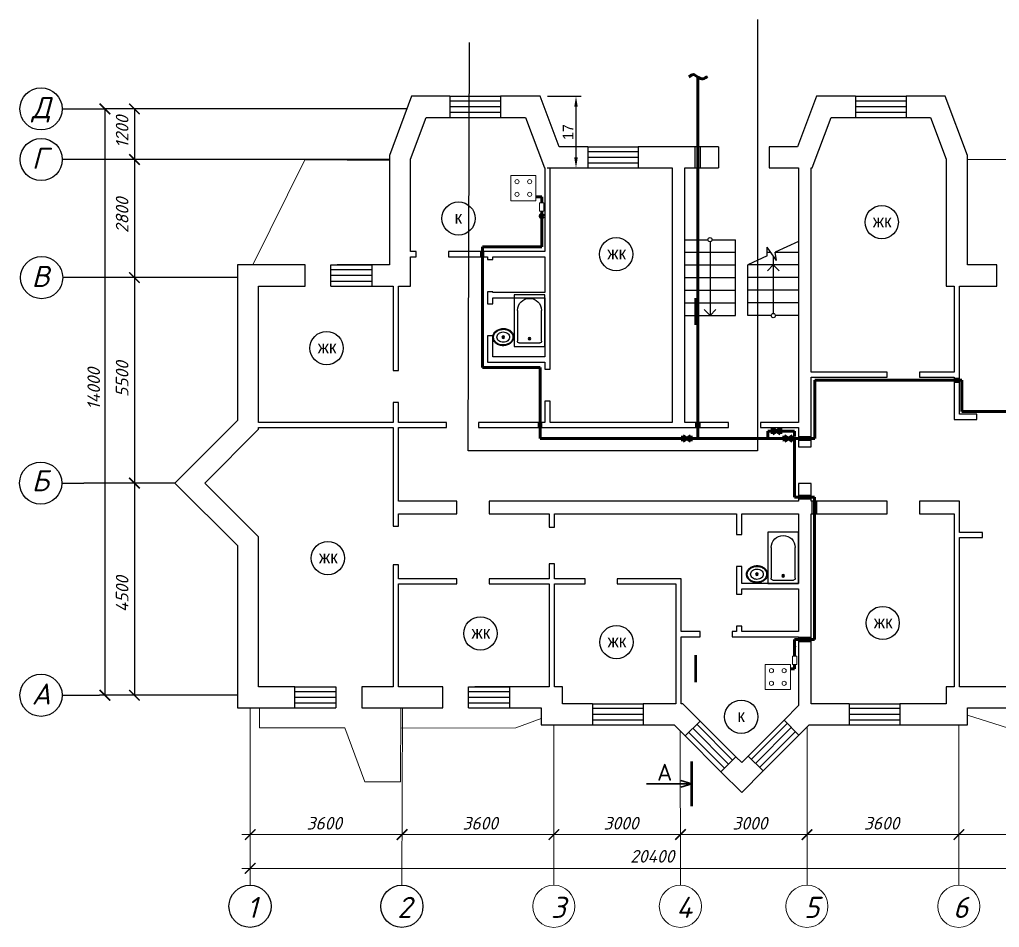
# Model space of a CAD drawing. Header units: millimetres. Extents: x -710977 to 10671, y -929782 to 89628.
# Drawn here: x 3353.2 to 3585.5, y 3966.4 to 4181.6 of the extents above; entities that cross this region are included whole.
import ezdxf

# ---------------------------------------------------------------- set-up
doc = ezdxf.new("R2010")
doc.units = ezdxf.units.MM
doc.header["$LTSCALE"] = 0.4
doc.linetypes.add('ГОСТ 2.303 5', pattern=[24, 20, -1.5, 1, -1.5])
for name, color, linetype, lineweight in [('A-FLOR', 192, 'Continuous', 9), ('A-WALL', 113, 'Continuous', 9), ('I-WALL', 2, 'Continuous', 9), ('газ', 7, 'Continuous', 40), ('оборудование', 255, 'Continuous', 60)]:
    doc.layers.add(name, color=color, linetype=linetype, lineweight=lineweight)
for name, color, linetype in [('VPORTS', 7, 'Continuous'), ('аксонометрия', 84, 'Continuous'), ('кварталыИнфо', 7, 'Continuous'), ('оси', 255, 'Continuous')]:
    doc.layers.add(name, color=color, linetype=linetype)
doc.styles.add('Zhenka', font='isocpeur.ttf', dxfattribs={"height": 400})
doc.styles.add('текстовый', font='isocpeui.ttf', dxfattribs={"height": 5})
doc.linetypes.add('зигзаг', pattern='A,0.00254,-5.08,[131,ltypeshp.shx,S=5.08,R=0,X=-5.08,Y=0],-10.16,[131,ltypeshp.shx,S=5.08,R=180,X=5.08,Y=0],-5.08', length=20.32254)
doc.dimstyles.new('ISO-25', dxfattribs={"dimtxt": 2.5, "dimasz": 2.5, "dimexe": 1.25, "dimexo": 0.625, "dimtad": 1, "dimtxsty": 'Standard', "dimcen": 2.5, "dimadec": 0, "dimazin": 0, "dimtfac": 1, "dimtmove": 0, "dimatfit": 3, "dimfxl": 1, "dimarcsym": 0})

# ---------------------------------------------------------------- blocks, each defined once
blk = doc.blocks.new('Ванна — 66 x 152 см')
for p, q in [((8, -18), (10, -18)), ((9, -17), (9, -19))]:
    blk.add_line(p, q)
blk.add_lwpolyline([(0, -36), (0, 0), (60, 0), (60, -36)], close=True)
for points in [[(4, -30), (4, -6)], [(6, -4), (42, -4)], [(42, -32), (6, -32)]]:
    blk.add_lwpolyline(points)
for radius in [1.5, 1]:
    blk.add_circle((9, -18), radius)
for centre, radius, start, end in [((5.75, -5.75), 1.767767, 81.8699, 188.1301), ((42, -18), 14, 270, 90), ((5.75, -30.25), 1.767767, 171.8699, 278.1301)]:
    blk.add_arc(centre, radius, start, end)
blk = doc.blocks.new('Раковина овальная — вид сверху')
for p, q in [((-1, 0), (1, 0)), ((0, 1), (0, -1))]:
    blk.add_line(p, q)
at = {"linetype": 'Continuous'}
for points in [[(-12.2337188035408, 0.3941914712607968, 0.1176342565883263), (-11.46456229543958, -3.361933235489118, 0.104469279667093), (-8.878748691070427, -6.803541973650567, 0.09001578960148493), (-5.082757700676666, -9.072309807490512, 0.08191994915921848), (-0.3227280122732736, -10.01585280257211, 0.08191994915920903), (4.488169920880978, -9.380701564817912, 0.09001578960148009), (8.422342359155778, -7.36101289847943, 0.1044692796670922), (11.22435122606942, -4.093009071543406, 0.1176342565883338), (12.23371880354091, -0.3941914712607968, 0.1176342565883057), (11.46456229543992, 3.361933235488777, 0.1044692796670849), (8.878748691070427, 6.803541973650567, 0.09001578960148834), (5.082757700676325, 9.072309807490683, 0.08191994915920578), (0.3227280122732736, 10.01585280257211, 0.08191994915920695), (-4.488169920880864, 9.380701564817969, 0.0900157896014802), (-8.422342359155778, 7.36101289847943, 0.1044692796670951), (-11.22435122606919, 4.093009071543634, 0.1176342565883402)], [(-11.2862798685012, 0.1590597164737346, 0.1186217001864142), (-10.51590095791209, -3.253161772358112, 0.1046781721811095), (-8.071803350560117, -6.358618019863343, 0.08956206646917378), (-4.537699193222352, -8.366971929609804, 0.08118469889121774), (-0.1289739026695997, -9.15150355811437, 0.08118469889122752), (4.300109150126218, -8.491524865184601, 0.0895620664691798), (7.889406708212618, -6.583562428127607, 0.1046781721811044), (10.42004782883112, -3.548216131892445, 0.1186217001864013), (11.2862798685012, -0.1590597164736209, 0.1186217001863946), (10.51590095791221, 3.253161772357998, 0.1046781721811069), (8.071803350560117, 6.358618019863343, 0.0895620664691756), (4.537699193222124, 8.366971929609917, 0.08118469889121599), (0.1289739026695997, 9.151503558114428, 0.08118469889121414), (-4.300109150125877, 8.491524865184829, 0.08956206646917471), (-7.889406708212618, 6.583562428127607, 0.1046781721811045), (-10.42004782883112, 3.548216131892445, 0.1186217001863946)], [(-7.420452389032903, 0.08298767816017971, 0.1182825673856775), (-6.907065465214487, -2.167464938077501, 0.1046074595377274), (-5.294791470712084, -4.209988192029414, 0.0897179636260996), (-2.966599981142508, -5.52812215268807, 0.08143608252771127), (-0.06751351878551759, -6.036810076758798, 0.08143608252772175), (2.84222437824053, -5.593085960977874, 0.08971796362613145), (5.199312936802016, -4.327350491993343, 0.1046074595376878), (6.85686365682659, -2.321395784920355, 0.1182825673856714), (7.420452389033017, -0.08298767816017971, 0.1182825673856961), (6.907065465214487, 2.167464938077615, 0.1046074595377135), (5.294791470712084, 4.209988192029414, 0.08971796362612645), (2.966599981142622, 5.528122152687843, 0.08143608252774252), (0.06751351878551759, 6.036810076758798, 0.08143608252772248), (-2.842224378240644, 5.593085960977874, 0.08971796362612122), (-5.199312936802016, 4.327350491993343, 0.1046074595377049), (-6.856863656826476, 2.321395784920355, 0.1182825673856712)]]:
    blk.add_lwpolyline(points, format="xyb", close=True, dxfattribs=at)
for radius in [1.5, 1]:
    blk.add_circle((0, 0), radius)
blk = doc.blocks.new('_ArchTick')
at = {"color": 0, "linetype": 'ByBlock', "const_width": 0.150000081}
blk.add_lwpolyline([(-0.5000002699998731, -0.5000002699998731), (0.5000002699998731, 0.5000002699998731)], dxfattribs=at)
blk = doc.blocks.new('*D42')
at = {"layer": 'Defpoints', "color": 0, "ltscale": 0.12, "transparency": 16777216}
for p in [(3477.741932147686, 4163.407635792334), (3485.094032476292, 4163.407635792334), (3477.629430977274, 4146.407635792334)]:
    blk.add_point(p, dxfattribs=at)
at = {"layer": 'кварталыИнфо', "color": 0, "lineweight": -2, "ltscale": 0.12, "transparency": 16777216}
for p, q in [((3478.366932147686, 4163.407635792334), (3486.344032476292, 4163.407635792334)), ((3485.094032476292, 4148.907635792334), (3485.094032476292, 4160.907635792334)), ((3478.254430977274, 4146.407635792334), (3486.344032476292, 4146.407635792334))]:
    blk.add_line(p, q, dxfattribs=at)
at = {"layer": 'кварталыИнфо', "color": 0, "ltscale": 0.12, "transparency": 16777216}
for points in [[(3484.677365809626, 4160.907635792334), (3485.510699142959, 4160.907635792334), (3485.094032476292, 4163.407635792334)], [(3484.677365809626, 4148.907635792334), (3485.510699142959, 4148.907635792334), (3485.094032476292, 4146.407635792334)]]:
    blk.add_solid(points, dxfattribs=at)
at = {"layer": 'кварталыИнфо', "color": 0, "ltscale": 0.12, "transparency": 16777216, "insert": (3483.219032476293, 4154.907635792332), "char_height": 2.5, "attachment_point": 5, "rotation": 90}
blk.add_mtext('17', dxfattribs=at)

msp = doc.modelspace()

# ---------------------------------------------------------------- hatches: boundary and pattern name
at = {"layer": 'оборудование', "lineweight": 60}
h = msp.add_hatch(color=7, dxfattribs=at)
h.paths.add_polyline_path([(3476.975059319032, 4134.991730489946), (3476.60429498973, 4135.141843154703, 0.09647278728819861), (3476.57505931903, 4134.991730489946, 0.4142135623730951), (3476.975059319032, 4134.591730489949)])
h.paths.add_polyline_path([(3477.375059319026, 4134.991730489946, 0.824030676535546), (3476.60429498973, 4135.141843154703), (3476.975059319032, 4134.991730489946)])
h.paths.add_polyline_path([(3477.375059319026, 4134.991730489946), (3476.975059319032, 4134.991730489946), (3476.975059319032, 4134.591730489949, 0.4142135623730951)])
h = msp.add_hatch(color=7, dxfattribs=at)
edge = h.paths.add_edge_path()
edge.add_line((3536.923943955894, 4032.554275105274), (3536.553179626592, 4032.796785498754))
edge.add_arc((3536.923943955899, 4032.946898163505), 0.4000000000067269, 179.9999999992835, 202.0417223264453, ccw=False)
edge.add_arc((3536.923943955892, 4032.946898163508), 0.3999999999996362, 89.99999999973949, 179.9999999997395, ccw=False)
edge.add_line((3536.923943955894, 4033.346898163508), (3536.923943955894, 4032.554275105274))
edge = h.paths.add_edge_path()
edge.add_arc((3536.923943955889, 4032.946898163508), 0.3999999999987267, -157.9582776726004, 2.6062707547680475e-10, ccw=False)
edge.add_line((3536.553179626592, 4032.796785498754), (3536.923943955894, 4032.554275105274))
edge.add_line((3536.923943955894, 4032.554275105274), (3537.323943955888, 4032.94689816351))
edge = h.paths.add_edge_path()
edge.add_line((3537.323943955888, 4032.94689816351), (3536.923943955894, 4032.554275105274))
edge.add_line((3536.923943955894, 4032.554275105274), (3536.923943955894, 4033.346898163508))
edge.add_arc((3536.923943955892, 4032.946898163512), 0.3999999999959982, -2.6062707547680475e-10, 89.99999999973949, ccw=False)

# ---------------------------------------------------------------- linework, layer by layer
at = {"color": 7, "lineweight": 25}
for p, q in [((3455.17684026229, 4163.407635792332), (3455.176840262291, 4158.407635792332)), ((3455.176840262291, 4163.407635792332), (3467.176840262291, 4163.407635792332)), ((3455.176840262291, 4162.318384902536), (3467.176840262291, 4162.318384902536)), ((3467.176840262291, 4163.407635792332), (3467.176840262291, 4158.407635792332)), ((3551.333192495179, 4163.407635792332), (3551.333192495179, 4158.407635792332)), ((3551.333192495179, 4163.407635792332), (3563.333192495179, 4163.407635792332)), ((3551.333192495179, 4162.318384902536), (3563.333192495179, 4162.318384902536)), ((3563.333192495179, 4163.407635792332), (3563.333192495179, 4158.407635792332)), ((3455.176840262291, 4160.957635792332), (3467.176840262291, 4160.957635792332)), ((3551.333192495179, 4160.957635792332), (3563.333192495179, 4160.957635792332)), ((3455.176840262291, 4159.596886682123), (3467.176840262291, 4159.596886682123)), ((3455.176840262291, 4158.407635792332), (3467.176840262291, 4158.407635792332)), ((3551.333192495179, 4159.596886682123), (3563.333192495179, 4159.596886682123)), ((3551.333192495179, 4158.407635792332), (3563.333192495179, 4158.407635792332)), ((3487.861932147683, 4151.407635792332), (3487.861932147683, 4146.407635792332)), ((3487.861932147683, 4151.407635792332), (3499.861932147683, 4151.407635792332)), ((3499.861932147683, 4151.407635792332), (3499.861932147683, 4146.407635792332)), ((3518.861932147683, 4151.407635792332), (3518.861932147683, 4146.407635792332)), ((3530.861932147683, 4151.407635792332), (3530.861932147683, 4146.407635792332)), ((3487.861932147683, 4150.318384902536), (3499.861932147683, 4150.318384902536)), ((3487.861932147683, 4148.957635792332), (3499.861932147683, 4148.957635792332)), ((3487.861932147683, 4147.596886682123), (3499.861932147683, 4147.596886682123)), ((3487.861932147683, 4146.407635792332), (3499.861932147683, 4146.407635792332)), ((3426.981932147682, 4118.407635792332), (3426.981932147682, 4123.407635792332)), ((3426.981932147682, 4122.31838490254), (3436.67406780581, 4122.31838490254)), ((3426.981932147682, 4120.957635792332), (3436.67406780581, 4120.957635792332)), ((3426.981932147682, 4119.596886682127), (3436.67406780581, 4119.596886682127)), ((3418.449796489554, 4018.407635792332), (3418.449796489554, 4023.407635792332)), ((3459.646932147683, 4018.407635792332), (3459.646932147683, 4023.407635792332)), ((3418.449796489554, 4022.31838490254), (3428.141932147682, 4022.31838490254)), ((3418.449796489554, 4020.957635792332), (3428.141932147682, 4020.957635792332)), ((3459.646932147683, 4022.31838490254), (3469.339067805811, 4022.31838490254)), ((3459.646932147683, 4020.957635792332), (3469.339067805811, 4020.957635792332)), ((3418.449796489554, 4019.596886682127), (3428.141932147682, 4019.596886682127)), ((3459.646932147683, 4019.596886682127), (3469.339067805811, 4019.596886682127)), ((3488.992110751474, 4019.407635792332), (3488.992110751474, 4014.407635792332)), ((3488.992110751474, 4019.407635792332), (3500.992110751474, 4019.407635792332)), ((3488.992110751474, 4018.318384902536), (3500.992110751474, 4018.318384902536)), ((3500.992110751474, 4019.407635792332), (3500.992110751474, 4014.407635792332)), ((3549.861932147683, 4019.407635792332), (3549.861932147683, 4014.407635792332)), ((3549.861932147683, 4019.407635792332), (3561.861932147683, 4019.407635792332)), ((3549.861932147683, 4018.318384902536), (3561.861932147683, 4018.318384902536)), ((3561.861932147683, 4019.407635792332), (3561.861932147683, 4014.407635792332)), ((3488.992110751474, 4016.957635792332), (3500.992110751474, 4016.957635792332)), ((3549.861932147683, 4016.957635792332), (3561.861932147683, 4016.957635792332)), ((3488.992110751474, 4015.596886682123), (3500.992110751474, 4015.596886682123)), ((3488.992110751474, 4014.407635792332), (3500.992110751474, 4014.407635792332)), ((3514.506234095536, 4015.298867750403), (3510.970700189606, 4011.763333844468)), ((3512.77382248163, 4013.566456136493), (3521.259103855873, 4005.08117476226)), ((3513.736017404949, 4014.528651059813), (3522.221298779192, 4006.04336968558)), ((3514.506234095536, 4015.298867750403), (3522.99151546978, 4006.813586376168)), ((3525.913892993109, 4006.995130543693), (3534.399174367348, 4015.480411917931)), ((3526.684109683697, 4006.224913853105), (3535.169391057937, 4014.710195227343)), ((3527.646304607016, 4005.262718929785), (3536.131585981256, 4013.748000304023)), ((3534.399174367348, 4015.480411917931), (3537.934708273281, 4011.944878011997)), ((3549.861932147683, 4015.596886682123), (3561.861932147683, 4015.596886682123)), ((3549.861932147683, 4014.407635792332), (3561.861932147683, 4014.407635792332)), ((3510.970700189606, 4011.763333844468), (3519.455981563849, 4003.278052470233)), ((3511.811627558308, 4012.604261213171), (3520.296908932552, 4004.118979838938)), ((3528.608499530338, 4004.300524006464), (3537.093780904578, 4012.785805380701)), ((3529.449426899041, 4003.45959663776), (3537.934708273281, 4011.944878011997)), ((3522.99151546978, 4006.813586376168), (3519.455981563849, 4003.278052470233)), ((3525.913892993109, 4006.995130543693), (3529.449426899041, 4003.45959663776))]:
    msp.add_line(p, q, dxfattribs=at)
at = {"lineweight": 25}
for p, q in [((3373.422166286071, 4160.407635792332), (3373.422166286071, 4021.407635792332)), ((3445.004430977271, 4160.407635792332), (3373.422166286071, 4160.407635792332)), ((3380.422166286071, 4160.407635792332), (3380.422166286071, 4021.407635792332)), ((3404.861932147683, 4120.407635792332), (3368.422166286071, 4120.407635792332)), ((3390.037816008612, 4071.69621802547), (3368.422166286071, 4071.69621802547)), ((3390.037816008612, 4071.69621802547), (3368.422166286071, 4071.69621802547)), ((3404.861932147683, 4021.407635792332), (3372.172166286071, 4021.407635792332)), ((3404.861932147683, 4021.407635792332), (3379.172166286071, 4021.407635792332))]:
    msp.add_line(p, q, dxfattribs=at)
at = {"lineweight": 20}
for p, q in [((3469.60911401893, 4144.652439258967), (3475.60911401893, 4144.652439258967)), ((3469.60911401893, 4138.652439258967), (3469.60911401893, 4144.652439258967)), ((3475.60911401893, 4144.652439258967), (3475.60911401893, 4138.652439258967)), ((3475.60911401893, 4138.652439258967), (3469.60911401893, 4138.652439258967)), ((3476.975059319032, 4138.143362966744), (3476.475059319032, 4138.143362966744)), ((3476.475059319032, 4138.143362966744), (3476.475059319032, 4136.143362966744)), ((3477.475059319032, 4138.143362966744), (3476.975059319032, 4138.143362966744)), ((3477.475059319032, 4136.143362966744), (3477.475059319032, 4138.143362966744)), ((3476.475059319032, 4136.143362966744), (3477.475059319032, 4136.143362966744)), ((3536.423943955894, 4028.666053750574), (3536.423943955894, 4030.666053750574)), ((3536.423943955894, 4030.666053750574), (3537.423943955894, 4030.666053750574)), ((3537.423943955894, 4030.666053750574), (3537.423943955894, 4028.666053750574)), ((3529.923943955894, 4028.732816779018), (3535.923943955894, 4028.732816779018)), ((3529.923943955894, 4022.732816779018), (3529.923943955894, 4028.732816779018)), ((3535.923943955894, 4028.732816779018), (3535.923943955894, 4022.732816779018)), ((3536.923943955894, 4028.666053750574), (3536.423943955894, 4028.666053750574)), ((3537.423943955894, 4028.666053750574), (3536.923943955894, 4028.666053750574)), ((3535.923943955894, 4022.732816779018), (3529.923943955894, 4022.732816779018))]:
    msp.add_line(p, q, dxfattribs=at)
at = {"color": 7}
for p, q in [((3510.861932147683, 4129.407635792306), (3516.361932147683, 4129.407635792306)), ((3516.861932147683, 4128.907635792306), (3516.861932147683, 4111.407635792306)), ((3517.361932147683, 4129.407635792306), (3522.861932147683, 4129.407635792306)), ((3532.586981139471, 4124.505811047792), (3530.372623484835, 4127.670037591811)), ((3530.422094573216, 4125.539976285246), (3530.372623484835, 4127.670037591811)), ((3537.861932147679, 4128.984209137248), (3532.331307342369, 4126.423836083962)), ((3510.861932147683, 4126.407635792306), (3522.861932147683, 4126.407635792306)), ((3530.422094573216, 4125.539976285246), (3525.861932147679, 4123.428873579117)), ((3531.861932147679, 4125.541876410015), (3531.861932147679, 4111.907635792306)), ((3532.586981139471, 4124.505811047792), (3532.331307342369, 4126.423836083962)), ((3510.861932147683, 4123.407635792306), (3522.861932147683, 4123.407635792306)), ((3537.861932147679, 4123.407635792306), (3525.861932147679, 4123.407635792306)), ((3531.861932147679, 4123.407635792306), (3530.447718585294, 4121.993422229933)), ((3531.861932147679, 4123.407635792306), (3533.276145710041, 4121.993422229933)), ((3510.861932147683, 4120.407635792306), (3522.861932147683, 4120.407635792306)), ((3537.861932147679, 4120.407635792306), (3525.861932147679, 4120.407635792306)), ((3510.861932147683, 4117.407635792306), (3522.861932147683, 4117.407635792306)), ((3537.861932147679, 4117.407635792306), (3525.861932147679, 4117.407635792306)), ((3510.861932147683, 4114.407635792306), (3522.861932147683, 4114.407635792306)), ((3537.861932147679, 4114.407635792306), (3525.861932147679, 4114.407635792306)), ((3516.861932147683, 4111.407635792306), (3515.447718585299, 4112.821849354679)), ((3516.861932147683, 4111.407635792306), (3518.276145710046, 4112.821849354679)), ((3537.861932147679, 4111.407635792306), (3532.361932147679, 4111.407635792306))]:
    msp.add_line(p, q, dxfattribs=at)
at = {"color": 7, "lineweight": 50}
for p, q in [((3513.406517606728, 4115.563048684339), (3513.406517606728, 4109.186597148239)), ((3513.406517606728, 4030.887432879907), (3513.406517606728, 4024.510981343808)), ((3512.563050194264, 3995.123666506044), (3512.563050194264, 4005.686313704812))]:
    msp.add_line(p, q, dxfattribs=at)
at = {"color": 7, "lineweight": 35}
for q in [(3501.788828384286, 4000.404990105428), (3509.938102546838, 4001.159416484967), (3509.938102546838, 3999.650563725885)]:
    msp.add_line((3512.563050194264, 4000.404990105428), q, dxfattribs=at)
at = {"color": 0, "linetype": 'ByBlock'}
for points, const_width in [([(3374.672166286071, 4159.157635792332), (3372.172166286071, 4161.657635792332)], 0.3750000000000001), ([(3381.672166286071, 4159.157635792332), (3379.172166286071, 4161.657635792332)], 0.3750000000000001), ([(3381.672166286071, 4147.157635792333), (3379.172166286071, 4149.657635792333)], 0.3750000000000001), ([(3379.172166286071, 4149.657635792333), (3381.672166286071, 4147.157635792333)], 0.375), ([(3381.672166286071, 4119.157635792332), (3379.172166286071, 4121.657635792332)], 0.3750000000000001), ([(3379.172166286071, 4121.657635792332), (3381.672166286071, 4119.157635792332)], 0.375), ([(3381.672166286071, 4070.44621802547), (3379.172166286071, 4072.94621802547)], 0.3750000000000001), ([(3379.172166286071, 4072.94621802547), (3381.672166286071, 4070.44621802547)], 0.375), ([(3372.172166286071, 4022.657635792332), (3374.672166286071, 4020.157635792332)], 0.375), ([(3379.172166286071, 4022.657635792332), (3381.672166286071, 4020.157635792332)], 0.375)]:
    msp.add_lwpolyline(points, dxfattribs=dict(at, const_width=const_width))
at = {"lineweight": 20}
for centre in [(3471.10911401893, 4143.152439258967), (3474.10911401893, 4143.152439258967), (3471.10911401893, 4140.152439258967), (3474.10911401893, 4140.152439258967), (3531.423943955894, 4027.232816779018), (3534.423943955894, 4027.232816779018), (3531.423943955894, 4024.232816779018), (3534.423943955894, 4024.232816779018)]:
    msp.add_circle(centre, 0.5, dxfattribs=at)
at = {"color": 2, "ltscale": 0.5}
for centre in [(3457.253784438055, 4134.433758104948), (3557.556345230738, 4133.56271244894), (3494.617063201119, 4125.956728131772), (3425.976056482525, 4103.700808497371), (3426.272845107842, 4053.924385414102), (3557.792033330783, 4038.538393769435), (3462.428978425929, 4036.061797137198), (3494.681854362147, 4034.008625476628), (3524.271116459654, 4016.308324255406)]:
    msp.add_circle(centre, 3.942774029048451, dxfattribs=at)
at = {"color": 7}
for centre in [(3516.861932147683, 4129.407635792306), (3531.861932147679, 4111.407635792306)]:
    msp.add_circle(centre, 0.5, dxfattribs=at)
at = {"color": 7, "lineweight": 25}
for centre in [(3407.824342545278, 3971.372386517268), (3443.824342545278, 3971.372386517266)]:
    msp.add_circle(centre, 5, dxfattribs=at)
at = {"layer": 'A-FLOR', "color": 0}
for p, q in [((3420.83535291645, 4148.307096446387), (3408.458858600234, 4123.407635792332)), ((3440.861932147683, 4148.212635792333), (3420.83535291645, 4148.307096446387)), ((3595.861932147683, 4148.407635792332), (3577.861932147683, 4148.407635792332)), ((3410.106932147683, 4018.407635792332), (3410.106932147683, 4013.652635792333)), ((3443.516932147682, 4000.902635792333), (3443.566932147683, 4018.407635792333)), ((3470.81777722517, 4013.652635792333), (3476.861932147683, 4015.904379783073)), ((3577.861932147683, 4016.664450900923), (3595.399525675011, 4011.152635792333)), ((3410.106932147683, 4013.652635792333), (3430.282107510971, 4013.652635792333)), ((3430.282107510971, 4013.652635792333), (3435.032107510971, 4000.902635792333)), ((3443.553207497583, 4013.602635792332), (3470.81777722517, 4013.652635792333)), ((3435.032107510971, 4000.902635792333), (3443.516932147682, 4000.902635792333))]:
    msp.add_line(p, q, dxfattribs=at)
at = {"layer": 'A-WALL', "lineweight": 25}
for p, q in [((3446.129430977271, 4163.407635792332), (3440.861932147683, 4149.360972246764)), ((3455.176840262291, 4163.407635792332), (3446.129430977271, 4163.407635792332)), ((3476.594433318096, 4163.407635792332), (3467.176840262291, 4163.407635792332)), ((3481.094433318096, 4151.407635792332), (3476.594433318096, 4163.407635792332)), ((3542.129430977271, 4163.407635792332), (3537.629430977271, 4151.407635792332)), ((3551.333192495179, 4163.407635792332), (3542.129430977271, 4163.407635792332)), ((3572.594433318096, 4163.407635792332), (3563.333192495179, 4163.407635792332)), ((3577.861932147683, 4149.360972246764), (3572.594433318096, 4163.407635792332)), ((3445.861932147683, 4148.454299337901), (3449.594433318096, 4158.407635792332)), ((3449.594433318096, 4158.407635792332), (3455.176840262291, 4158.407635792332)), ((3467.176840262291, 4158.407635792332), (3473.129430977272, 4158.407635792332)), ((3473.129430977272, 4158.407635792332), (3477.629430977272, 4146.407635792332)), ((3541.094433318096, 4146.407635792332), (3545.594433318096, 4158.407635792332)), ((3545.594433318096, 4158.407635792332), (3551.333192495179, 4158.407635792332)), ((3563.333192495179, 4158.407635792332), (3569.129430977272, 4158.407635792332)), ((3569.129430977272, 4158.407635792332), (3572.861932147683, 4148.454299337901)), ((3487.861932147683, 4151.407635792332), (3481.094433318096, 4151.407635792332)), ((3518.861932147683, 4151.407635792332), (3499.861932147683, 4151.407635792332)), ((3537.629430977271, 4151.407635792332), (3530.861932147683, 4151.407635792332)), ((3440.861932147683, 4149.360972246764), (3440.861932147683, 4123.407635792332)), ((3445.861932147683, 4126.604800258608), (3445.861932147683, 4148.454299337901)), ((3572.861932147683, 4148.454299337901), (3572.861932147683, 4118.407635792332)), ((3577.861932147683, 4123.407635792332), (3577.861932147683, 4149.360972246764)), ((3477.629430977272, 4146.407635792332), (3477.741932147684, 4146.407635792332)), ((3478.981932147684, 4146.407635792332), (3487.861932147683, 4146.407635792332)), ((3499.861932147683, 4146.407635792332), (3507.861932147683, 4146.407635792332)), ((3507.861932147683, 4146.407635792332), (3507.861932147683, 4086.104800258608)), ((3510.861932147683, 4146.407635792332), (3518.861932147683, 4146.407635792332)), ((3510.861932147683, 4086.104800258608), (3510.861932147683, 4146.407635792332)), ((3530.861932147683, 4146.407635792332), (3537.861932147683, 4146.407635792332)), ((3537.861932147683, 4146.407635792332), (3537.861932147683, 4086.104800258608)), ((3540.861932147683, 4146.407635792332), (3541.094433318096, 4146.407635792332)), ((3540.861932147683, 4098.027635792331), (3540.861932147683, 4146.407635792332)), ((3445.861932147683, 4118.407635792332), (3445.861932147683, 4125.364800258608)), ((3404.861932147683, 4123.407635792332), (3404.861932147683, 4086.52033416454)), ((3420.861932147683, 4123.407635792332), (3404.861932147683, 4123.407635792332)), ((3420.861932147683, 4118.407635792332), (3420.861932147683, 4123.407635792332)), ((3440.861932147683, 4123.407635792332), (3428.481932147682, 4123.407635792332)), ((3584.861932147683, 4123.407635792332), (3577.861932147683, 4123.407635792332)), ((3584.861932147683, 4118.407635792332), (3584.861932147683, 4123.407635792332)), ((3409.861932147683, 4086.104800258608), (3409.861932147683, 4118.407635792332)), ((3409.861932147683, 4118.407635792332), (3420.861932147683, 4118.407635792332)), ((3428.481932147682, 4118.407635792332), (3441.741932147682, 4118.407635792332)), ((3442.981932147682, 4118.407635792332), (3445.861932147683, 4118.407635792332)), ((3572.861932147683, 4118.407635792332), (3574.741932147684, 4118.407635792332)), ((3575.981932147684, 4118.407635792332), (3584.861932147683, 4118.407635792332)), ((3540.861932147683, 4080.266218025469), (3540.861932147683, 4096.787635792331)), ((3404.861932147683, 4086.52033416454), (3390.037816008612, 4071.69621802547)), ((3397.108883820477, 4071.69621802547), (3409.861932147683, 4084.449266352675)), ((3409.861932147683, 4084.449266352675), (3409.861932147683, 4084.864800258608)), ((3537.861932147683, 4084.864800258608), (3537.861932147683, 4080.266218025469)), ((3537.861932147683, 4080.266218025469), (3540.861932147683, 4080.266218025469)), ((3390.037816008612, 4071.69621802547), (3404.861932147683, 4056.872101886399)), ((3409.861932147683, 4058.943169698266), (3397.108883820477, 4071.69621802547)), ((3537.861932147683, 4071.62621802547), (3537.861932147683, 4067.407635792332)), ((3540.861932147683, 4071.62621802547), (3537.861932147683, 4071.62621802547)), ((3540.861932147683, 4067.407635792332), (3540.861932147683, 4071.62621802547)), ((3456.861932147683, 4067.407635792332), (3442.981932147682, 4067.407635792332)), ((3456.861932147683, 4064.407635792332), (3456.861932147683, 4067.407635792332)), ((3537.861932147683, 4067.407635792332), (3464.481932147682, 4067.407635792332)), ((3464.481932147682, 4067.407635792332), (3464.481932147682, 4064.407635792332)), ((3558.861932147683, 4067.407635792332), (3540.861932147683, 4067.407635792332)), ((3558.861932147683, 4064.407635792332), (3558.861932147683, 4067.407635792332)), ((3575.981932147684, 4067.407635792332), (3566.481932147682, 4067.407635792332)), ((3566.481932147682, 4067.407635792332), (3566.481932147682, 4064.407635792332)), ((3575.981932147684, 4064.407635792332), (3575.981932147684, 4067.407635792332)), ((3442.981932147682, 4064.407635792332), (3456.861932147683, 4064.407635792332)), ((3464.481932147682, 4064.407635792332), (3478.741932147684, 4064.407635792332)), ((3479.981932147684, 4064.407635792332), (3523.121932147683, 4064.407635792332)), ((3524.361932147683, 4064.407635792332), (3537.861932147683, 4064.407635792332)), ((3537.861932147683, 4064.407635792332), (3537.861932147683, 4047.907635792332)), ((3540.861932147683, 4019.407635792332), (3540.861932147683, 4064.407635792332)), ((3540.861932147683, 4064.407635792332), (3558.861932147683, 4064.407635792332)), ((3566.481932147682, 4064.407635792332), (3574.741932147684, 4064.407635792332)), ((3409.861932147683, 4023.407635792332), (3409.861932147683, 4058.943169698266)), ((3404.861932147683, 4056.872101886399), (3404.861932147683, 4018.407635792332)), ((3537.861932147683, 4046.667635792332), (3537.861932147683, 4036.527635792331)), ((3537.861932147683, 4035.287635792331), (3537.861932147683, 4018.943169698266)), ((3418.449796489554, 4023.407635792332), (3409.861932147683, 4023.407635792332)), ((3441.741932147682, 4023.407635792332), (3434.361932147683, 4023.407635792332)), ((3434.361932147683, 4023.407635792332), (3434.361932147683, 4018.407635792332)), ((3453.526932147682, 4023.407635792332), (3442.981932147682, 4023.407635792332)), ((3453.526932147682, 4018.407635792332), (3453.526932147682, 4023.407635792332)), ((3478.741932147684, 4023.407635792332), (3461.146932147683, 4023.407635792332)), ((3481.861932147683, 4023.407635792332), (3479.981932147684, 4023.407635792332)), ((3481.861932147683, 4019.407635792332), (3481.861932147683, 4023.407635792332)), ((3574.741932147684, 4023.407635792332), (3572.861932147683, 4023.407635792332)), ((3572.861932147683, 4023.407635792332), (3572.861932147683, 4019.407635792332)), ((3594.241932147684, 4023.407635792332), (3575.981932147684, 4023.407635792332)), ((3404.861932147683, 4018.407635792332), (3418.449796489554, 4018.407635792332)), ((3434.361932147683, 4018.407635792332), (3453.526932147682, 4018.407635792332)), ((3461.146932147683, 4018.407635792332), (3476.861932147683, 4018.407635792332)), ((3476.861932147683, 4018.407635792332), (3476.861932147683, 4014.407635792332)), ((3488.992110751474, 4019.407635792332), (3481.861932147683, 4019.407635792332)), ((3508.741932147682, 4019.407635792332), (3500.992110751474, 4019.407635792332)), ((3510.397466053615, 4019.407635792332), (3509.981932147682, 4019.407635792332)), ((3514.506234095542, 4015.298867750404), (3510.397466053615, 4019.407635792332)), ((3537.861932147683, 4018.943169698266), (3534.39917436735, 4015.480411917933)), ((3549.861932147683, 4019.407635792332), (3540.861932147683, 4019.407635792332)), ((3572.861932147683, 4019.407635792332), (3561.861932147683, 4019.407635792332)), ((3577.861932147683, 4014.407635792332), (3577.861932147683, 4018.407635792332)), ((3577.861932147683, 4018.407635792332), (3594.241932147684, 4018.407635792332)), ((3476.861932147683, 4014.407635792332), (3488.992110751474, 4014.407635792332)), ((3500.992110751474, 4014.407635792332), (3508.32639824175, 4014.407635792332)), ((3508.32639824175, 4014.407635792332), (3510.970700189611, 4011.763333844473)), ((3537.934708273282, 4011.944878011999), (3540.397466053615, 4014.407635792332)), ((3540.397466053615, 4014.407635792332), (3549.861932147683, 4014.407635792332)), ((3561.861932147683, 4014.407635792332), (3577.861932147683, 4014.407635792332)), ((3524.361932147683, 4005.443169698266), (3522.991515469781, 4006.813586376166)), ((3525.913892993112, 4006.995130543693), (3524.361932147683, 4005.443169698266)), ((3519.455981563849, 4003.278052470233), (3524.361932147683, 3998.372101886399)), ((3524.361932147683, 3998.372101886399), (3529.449426899043, 4003.459596637761))]:
    msp.add_line(p, q, dxfattribs=at)
at = {"layer": 'I-WALL', "lineweight": 25}
for p, q in [((3477.741932147684, 4146.407635792332), (3477.741932147684, 4126.604800258608)), ((3478.981932147684, 4098.724800258608), (3478.981932147684, 4146.407635792332)), ((3447.241932147684, 4126.604800258608), (3445.861932147683, 4126.604800258608)), ((3445.861932147683, 4125.364800258608), (3447.241932147684, 4125.364800258608)), ((3447.241932147684, 4125.364800258608), (3447.241932147684, 4126.604800258608)), ((3477.741932147684, 4126.604800258608), (3454.861932147683, 4126.604800258608)), ((3454.861932147683, 4126.604800258608), (3454.861932147683, 4125.364800258608)), ((3454.861932147683, 4125.364800258608), (3464.121932147683, 4125.364800258608)), ((3464.121932147683, 4125.364800258608), (3464.121932147683, 4124.684800258608)), ((3465.361932147683, 4125.364800258608), (3477.741932147684, 4125.364800258608)), ((3465.361932147683, 4124.684800258608), (3465.361932147683, 4125.364800258608)), ((3477.741932147684, 4125.364800258608), (3477.741932147684, 4116.864800258608)), ((3464.121932147683, 4124.684800258608), (3465.361932147683, 4124.684800258608)), ((3441.741932147682, 4118.407635792332), (3441.741932147682, 4098.407635792332)), ((3442.981932147682, 4098.407635792332), (3442.981932147682, 4118.407635792332)), ((3574.741932147684, 4118.407635792332), (3574.741932147684, 4098.027635792331)), ((3575.981932147684, 4088.027635792331), (3575.981932147684, 4118.407635792332)), ((3465.361932147683, 4117.064800258609), (3464.121932147683, 4117.064800258609)), ((3464.121932147683, 4117.064800258609), (3464.121932147683, 4114.224800258608)), ((3465.361932147683, 4116.864800258608), (3465.361932147683, 4117.064800258609)), ((3477.741932147684, 4116.864800258608), (3465.361932147683, 4116.864800258608)), ((3465.361932147683, 4115.624800258608), (3477.741932147684, 4115.624800258608)), ((3465.361932147683, 4114.224800258608), (3465.361932147683, 4115.624800258608)), ((3477.741932147684, 4115.624800258608), (3477.741932147684, 4101.624800258608)), ((3464.121932147683, 4114.224800258608), (3465.361932147683, 4114.224800258608)), ((3465.361932147683, 4106.604800258608), (3464.121932147683, 4106.604800258608)), ((3464.121932147683, 4106.604800258608), (3464.121932147683, 4100.384800258608)), ((3465.361932147683, 4101.624800258608), (3465.361932147683, 4106.604800258608)), ((3477.741932147684, 4101.624800258608), (3465.361932147683, 4101.624800258608)), ((3464.121932147683, 4100.384800258608), (3477.741932147684, 4100.384800258608)), ((3477.741932147684, 4100.384800258608), (3477.741932147684, 4098.724800258608)), ((3441.741932147682, 4098.407635792332), (3442.981932147682, 4098.407635792332)), ((3477.741932147684, 4098.724800258608), (3478.981932147684, 4098.724800258608)), ((3558.861932147683, 4098.027635792331), (3540.861932147683, 4098.027635792331)), ((3558.861932147683, 4096.787635792331), (3558.861932147683, 4098.027635792331)), ((3574.741932147684, 4098.027635792331), (3566.481932147682, 4098.027635792331)), ((3566.481932147682, 4098.027635792331), (3566.481932147682, 4096.787635792331)), ((3540.861932147683, 4096.787635792331), (3558.861932147683, 4096.787635792331)), ((3566.481932147682, 4096.787635792331), (3574.741932147684, 4096.787635792331)), ((3574.741932147684, 4096.787635792331), (3574.741932147684, 4086.787635792331)), ((3441.741932147682, 4090.787635792333), (3441.741932147682, 4086.104800258608)), ((3442.981932147682, 4090.787635792333), (3441.741932147682, 4090.787635792333)), ((3442.981932147682, 4086.104800258608), (3442.981932147682, 4090.787635792333)), ((3477.741932147684, 4091.104800258608), (3477.741932147684, 4086.104800258608)), ((3478.981932147684, 4091.104800258608), (3477.741932147684, 4091.104800258608)), ((3478.981932147684, 4086.104800258608), (3478.981932147684, 4091.104800258608)), ((3580.121932147683, 4088.027635792331), (3575.981932147684, 4088.027635792331)), ((3580.121932147683, 4086.787635792331), (3580.121932147683, 4088.027635792331)), ((3441.741932147682, 4086.104800258608), (3409.861932147683, 4086.104800258608)), ((3454.361932147683, 4086.104800258608), (3442.981932147682, 4086.104800258608)), ((3454.361932147683, 4084.864800258608), (3454.361932147683, 4086.104800258608)), ((3477.741932147684, 4086.104800258608), (3461.981932147682, 4086.104800258608)), ((3461.981932147682, 4086.104800258608), (3461.981932147682, 4084.864800258608)), ((3507.861932147683, 4086.104800258608), (3478.981932147684, 4086.104800258608)), ((3521.241932147682, 4086.104800258608), (3510.861932147683, 4086.104800258608)), ((3521.241932147682, 4084.864800258608), (3521.241932147682, 4086.104800258608)), ((3537.861932147683, 4086.104800258608), (3528.861932147683, 4086.104800258608)), ((3528.861932147683, 4086.104800258608), (3528.861932147683, 4084.864800258608)), ((3574.741932147684, 4086.787635792331), (3580.121932147683, 4086.787635792331)), ((3409.861932147683, 4084.864800258608), (3441.741932147682, 4084.864800258608)), ((3441.741932147682, 4084.864800258608), (3441.741932147682, 4061.482635792333)), ((3442.981932147682, 4084.864800258608), (3454.361932147683, 4084.864800258608)), ((3442.981932147682, 4067.407635792332), (3442.981932147682, 4084.864800258608)), ((3461.981932147682, 4084.864800258608), (3521.241932147682, 4084.864800258608)), ((3528.861932147683, 4084.864800258608), (3537.861932147683, 4084.864800258608)), ((3442.981932147682, 4061.482635792333), (3442.981932147682, 4064.407635792332)), ((3478.741932147684, 4064.407635792332), (3478.741932147684, 4061.227635792332)), ((3479.981932147684, 4061.227635792332), (3479.981932147684, 4064.407635792332)), ((3523.121932147683, 4064.407635792332), (3523.121932147683, 4059.527635792331)), ((3524.361932147683, 4059.527635792331), (3524.361932147683, 4064.407635792332)), ((3574.741932147684, 4064.407635792332), (3574.741932147684, 4023.407635792332)), ((3575.981932147684, 4060.027635792331), (3575.981932147684, 4064.407635792332)), ((3441.741932147682, 4061.482635792333), (3442.981932147682, 4061.482635792333)), ((3478.741932147684, 4061.227635792332), (3479.981932147684, 4061.227635792332)), ((3581.481932147684, 4060.027635792331), (3575.981932147684, 4060.027635792331)), ((3581.481932147684, 4058.787635792331), (3581.481932147684, 4060.027635792331)), ((3523.121932147683, 4059.527635792331), (3524.361932147683, 4059.527635792331)), ((3575.981932147684, 4023.407635792332), (3575.981932147684, 4058.787635792331)), ((3575.981932147684, 4058.787635792331), (3581.481932147684, 4058.787635792331)), ((3441.741932147682, 4052.332635792332), (3441.741932147682, 4023.407635792332)), ((3442.981932147682, 4052.332635792332), (3441.741932147682, 4052.332635792332)), ((3442.981932147682, 4049.027635792333), (3442.981932147682, 4052.332635792332)), ((3479.981932147684, 4052.587635792333), (3478.741932147684, 4052.587635792333)), ((3478.741932147684, 4052.587635792333), (3478.741932147684, 4049.027635792333)), ((3479.981932147684, 4049.027635792333), (3479.981932147684, 4052.587635792333)), ((3523.121932147683, 4051.907635792332), (3523.121932147683, 4045.407635792332)), ((3524.361932147683, 4051.907635792332), (3523.121932147683, 4051.907635792332)), ((3524.361932147683, 4047.907635792332), (3524.361932147683, 4051.907635792332)), ((3456.861932147683, 4049.027635792333), (3442.981932147682, 4049.027635792333)), ((3456.861932147683, 4047.787635792331), (3456.861932147683, 4049.027635792333)), ((3478.741932147684, 4049.027635792333), (3464.481932147682, 4049.027635792333)), ((3464.481932147682, 4049.027635792333), (3464.481932147682, 4047.787635792331)), ((3487.241932147682, 4049.027635792333), (3479.981932147684, 4049.027635792333)), ((3487.241932147682, 4047.787635792331), (3487.241932147682, 4049.027635792333)), ((3509.981932147682, 4049.027635792333), (3494.861932147683, 4049.027635792333)), ((3494.861932147683, 4049.027635792333), (3494.861932147683, 4047.787635792331)), ((3509.981932147682, 4036.527635792333), (3509.981932147682, 4049.027635792333)), ((3442.981932147682, 4023.407635792332), (3442.981932147682, 4047.787635792333)), ((3442.981932147682, 4047.787635792333), (3456.861932147683, 4047.787635792331)), ((3464.481932147682, 4047.787635792331), (3478.741932147684, 4047.787635792331)), ((3478.741932147684, 4047.787635792331), (3478.741932147684, 4023.407635792332)), ((3479.981932147684, 4047.787635792331), (3487.241932147682, 4047.787635792331)), ((3479.981932147684, 4023.407635792332), (3479.981932147684, 4047.787635792331)), ((3494.861932147683, 4047.787635792331), (3508.741932147682, 4047.787635792331)), ((3508.741932147682, 4047.787635792331), (3508.741932147682, 4019.407635792332)), ((3537.861932147683, 4047.907635792332), (3524.361932147683, 4047.907635792332)), ((3524.361932147683, 4045.407635792332), (3524.361932147683, 4046.667635792332)), ((3524.361932147683, 4046.667635792332), (3537.861932147683, 4046.667635792332)), ((3523.121932147683, 4045.407635792332), (3524.361932147683, 4045.407635792332)), ((3523.121932147683, 4037.787635792331), (3523.121932147683, 4036.527635792331)), ((3524.361932147683, 4037.787635792331), (3523.121932147683, 4037.787635792331)), ((3524.361932147683, 4036.527635792331), (3524.361932147683, 4037.787635792331)), ((3514.491932147682, 4036.527635792333), (3509.981932147682, 4036.527635792333)), ((3509.981932147682, 4019.407635792332), (3509.981932147682, 4035.287635792331)), ((3509.981932147682, 4035.287635792331), (3514.491932147682, 4035.287635792331)), ((3514.491932147682, 4035.287635792331), (3514.491932147682, 4036.527635792333)), ((3523.121932147683, 4036.527635792331), (3522.111932147683, 4036.527635792331)), ((3522.111932147683, 4036.527635792331), (3522.111932147683, 4035.287635792331)), ((3522.111932147683, 4035.287635792331), (3537.861932147683, 4035.287635792331)), ((3537.861932147683, 4036.527635792331), (3524.361932147683, 4036.527635792331))]:
    msp.add_line(p, q, dxfattribs=at)
at = {"layer": 'VPORTS'}
for p, q in [((3426.981932147682, 4123.407635792332), (3436.67406780581, 4123.407635792333)), ((3436.67406780581, 4123.407635792333), (3436.67406780581, 4118.407635792332)), ((3426.981932147682, 4118.407635792332), (3436.67406780581, 4118.407635792332)), ((3418.449796489554, 4023.407635792332), (3428.141932147682, 4023.407635792333)), ((3428.141932147682, 4023.407635792333), (3428.141932147682, 4018.407635792332)), ((3459.646932147683, 4023.407635792332), (3469.339067805811, 4023.407635792333)), ((3469.339067805811, 4023.407635792333), (3469.339067805811, 4018.407635792332)), ((3418.449796489554, 4018.407635792332), (3428.141932147682, 4018.407635792332)), ((3459.646932147683, 4018.407635792332), (3469.339067805811, 4018.407635792332))]:
    msp.add_line(p, q, dxfattribs=at)
at = {"layer": 'VPORTS', "ltscale": 0.2}
for p, q in [((3574.741932147684, 4096.573771912605), (3575.981932147684, 4096.573771912605)), ((3575.981932147684, 4095.573771912605), (3574.741932147684, 4095.573771912605)), ((3513.479116201887, 4084.864800258608), (3513.479116201887, 4086.104800258608)), ((3514.479116201887, 4086.104800258608), (3514.479116201887, 4084.864800258608)), ((3537.861932147683, 4082.776528665921), (3540.861932147683, 4082.776528665921)), ((3540.861932147683, 4081.776528665921), (3537.861932147683, 4081.776528665921)), ((3537.861932147683, 4068.862568888162), (3540.861932147683, 4068.862568888162)), ((3540.861932147683, 4067.862568888162), (3537.861932147683, 4067.862568888162)), ((3541.10199967696, 4064.407635792332), (3541.10199967696, 4067.407635792332)), ((3542.10199967696, 4067.407635792332), (3542.10199967696, 4064.407635792332)), ((3540.861932147683, 4035.131031564819), (3537.861932147683, 4035.131031564819)), ((3537.861932147683, 4034.131031564819), (3540.861932147683, 4034.131031564819))]:
    msp.add_line(p, q, dxfattribs=at)
at = {"layer": 'аксонометрия', "color": 7, "lineweight": 70}
for p, q in [((3531.691164968508, 4084.006548702649), (3531.689359021025, 4084.608029118573)), ((3531.689359021025, 4084.608029118573), (3533.603797499654, 4083.410805551604)), ((3531.691164968508, 4084.006548702649), (3531.692970915992, 4083.405068286735)), ((3531.692970915992, 4083.405068286735), (3533.600185604687, 4084.613766383442)), ((3533.60199155217, 4084.012285967518), (3533.600185604687, 4084.613766383442)), ((3533.60199155217, 4084.012285967518), (3533.603797499654, 4083.410805551604)), ((3510.383167248178, 4082.27366003348), (3510.381361300694, 4082.875140449404)), ((3510.381361300694, 4082.875140449404), (3512.295799779323, 4081.677916882435)), ((3510.383167248178, 4082.27366003348), (3510.384973195661, 4081.672179617566)), ((3510.384973195661, 4081.672179617566), (3512.292187884356, 4082.880877714273)), ((3512.29399383184, 4082.27939729835), (3512.292187884356, 4082.880877714273)), ((3512.29399383184, 4082.27939729835), (3512.295799779323, 4081.677916882435)), ((3534.473882955196, 4082.273660033482), (3534.472077007712, 4082.875140449404)), ((3534.472077007712, 4082.875140449404), (3536.386515486341, 4081.677916882436)), ((3534.473882955196, 4082.273660033482), (3534.475688902679, 4081.672179617567)), ((3534.475688902679, 4081.672179617567), (3536.382903591375, 4082.880877714274)), ((3536.384709538858, 4082.27939729835), (3536.382903591375, 4082.880877714274)), ((3536.384709538858, 4082.27939729835), (3536.386515486341, 4081.677916882436))]:
    msp.add_line(p, q, dxfattribs=at)
at = {"layer": 'газ', "color": 0, "linetype": 'Continuous', "lineweight": 20, "ltscale": 0.08}
for p, q in [((3407.861932147683, 4018.407635792332), (3407.861932147683, 3976.372245217451)), ((3443.944432147683, 4018.407635792332), (3443.824342545278, 3976.372386517266)), ((3479.861932147683, 4014.407635792332), (3479.861932147683, 3976.372245217451)), ((3539.861932147683, 4013.872101886401), (3539.861932147683, 3976.372245217451)), ((3575.861932147683, 4014.407635792332), (3575.861932147683, 3976.372245217451)), ((3509.778601458459, 4012.955432575624), (3509.861932147683, 3976.372245217449)), ((3405.861932147683, 3980.372101886399), (3611.361932147664, 3980.372101886399))]:
    msp.add_line(p, q, dxfattribs=at)
at = {"layer": 'газ', "color": 0, "lineweight": 20, "ltscale": 0.08}
for p, q in [((3439.861932147683, 3988.372101886399), (3405.861932147683, 3988.372101886399)), ((3474.861932147683, 3988.372101886399), (3435.861932147683, 3988.372101886399)), ((3504.861932147683, 3988.372101886397), (3470.861932147683, 3988.372101886397)), ((3536.861932147683, 3988.372101886399), (3500.861932147683, 3988.372101886399)), ((3568.861932147683, 3988.372101886399), (3532.861932147683, 3988.372101886399)), ((3564.861932147683, 3988.372101886399), (3611.361932147664, 3988.372101886399))]:
    msp.add_line(p, q, dxfattribs=at)
at = {"layer": 'газ', "color": 0, "linetype": 'Continuous', "lineweight": 20, "ltscale": 0.08}
for centre in [(3479.824342545278, 3971.372386517268), (3509.824342545278, 3971.372386517266), (3539.824342545278, 3971.372386517268), (3575.824342545278, 3971.372386517268)]:
    msp.add_circle(centre, 5, dxfattribs=at)
at = {"layer": 'кварталыИнфо', "ltscale": 0.12}
for p, q in [((3528.142013360447, 4181.579338708694), (3528.142013360447, 4079.350939035232)), ((3459.494874268304, 4079.350939035232), (3459.836091019955, 4176.174836125028)), ((3513.339917178363, 4146.407635792332), (3513.339917178363, 4151.407635792332)), ((3514.603458728105, 4146.407635792332), (3514.603458728105, 4151.407635792332)), ((3462.508659744114, 4125.364800258608), (3462.508659744114, 4126.604800258608)), ((3463.246297643235, 4125.364800258608), (3463.246297643235, 4126.604800258608)), ((3476.204265982468, 4084.864800258608), (3476.204265982468, 4086.104800258608)), ((3476.968888078065, 4084.864800258608), (3476.968888078065, 4086.104800258608)), ((3528.142013360447, 4079.350939035232), (3459.494874268304, 4079.350939035232))]:
    msp.add_line(p, q, dxfattribs=at)
at = {"layer": 'оборудование', "lineweight": 60}
for p, q in [((3513.979116201887, 4167.918430094698), (3513.979116201887, 4082.27652866592)), ((3476.975059319032, 4139.540287493215), (3475.60911401893, 4139.540287493215)), ((3476.975059319032, 4139.540287493215), (3476.975059319032, 4138.143362966744)), ((3476.975059319032, 4136.143362966744), (3476.975059319032, 4133.766389304576)), ((3476.975059319032, 4127.720009006222), (3476.975059319032, 4133.766389304576)), ((3462.901423893271, 4099.116744888658), (3462.901423893271, 4127.720009006222)), ((3462.901423893271, 4127.720009006222), (3476.975059319032, 4127.720009006222)), ((3476.612120323053, 4099.116744888658), (3462.901423893271, 4099.116744888658)), ((3476.612120323053, 4082.27652866592), (3476.612120323053, 4099.116744888658)), ((3541.735567576229, 4082.276528665921), (3541.735567576229, 4096.073771912605)), ((3541.735567576229, 4096.073771912605), (3576.51755418143, 4096.073771912605)), ((3576.51755418143, 4096.073771912605), (3576.51755418143, 4088.683894601731)), ((3576.51755418143, 4088.683894601731), (3608.698155167446, 4088.683894601731)), ((3531.691156355427, 4084.009417335088), (3530.568523921966, 4084.009417335088)), ((3530.568523921966, 4084.009417335088), (3530.568523921966, 4082.276528665921)), ((3536.923943955894, 4084.009417335088), (3533.602000165251, 4084.009417335088)), ((3536.923943955894, 4082.72482145339), (3536.923943955894, 4084.009417335088)), ((3510.383158635097, 4082.27652866592), (3476.612120323053, 4082.27652866592)), ((3513.979116201887, 4082.27652866592), (3512.294002444921, 4082.27652866592)), ((3513.979116201887, 4082.27652866592), (3534.473874342114, 4082.276528665921)), ((3536.384718151939, 4082.276528665921), (3536.923943955894, 4082.276528665921)), ((3536.923943955894, 4082.276528665921), (3541.735567576229, 4082.276528665921)), ((3536.923943955894, 4081.846434363193), (3536.923943955894, 4068.362568888162)), ((3536.923943955894, 4068.362568888162), (3541.60199967696, 4068.362568888162)), ((3541.60199967696, 4068.362568888162), (3541.60199967696, 4034.631031564819)), ((3541.60199967696, 4034.631031564819), (3536.923943955894, 4034.631031564819)), ((3536.923943955894, 4027.666053750574), (3535.923943955894, 4027.666053750574)), ((3536.923943955894, 4028.666053750574), (3536.923943955894, 4027.666053750574))]:
    msp.add_line(p, q, dxfattribs=at)
at = {"layer": 'оборудование', "linetype": 'ByBlock', "lineweight": 60, "ltscale": 0.2}
for p, q in [((3536.923943955894, 4030.666053750574), (3536.923943955894, 4034.631031564819)), ((3536.923943955894, 4027.666053750574), (3535.923943955894, 4027.666053750574))]:
    msp.add_line(p, q, dxfattribs=at)
at = {"layer": 'оборудование', "color": 7, "lineweight": 60}
msp.add_circle((3476.975059319032, 4134.991730489946), 0.4, dxfattribs=at)
at = {"layer": 'оборудование', "linetype": 'зигзаг', "lineweight": 60}
msp.add_spline([(3516.256298258304, 4168.074688224441), (3515.190992429329, 4167.567834985656), (3513.970464678423, 4167.924216559865), (3512.958925183499, 4168.530857076995), (3511.842891560591, 4167.973317889234)], degree=3, dxfattribs=at)
at = {"layer": 'оси'}
for p, q in [((3363.294525833789, 4160.407635792332), (3373.422166286071, 4160.407635792332)), ((3440.861932147683, 4148.407635792333), (3363.323120018919, 4148.407635792333)), ((3522.861932147683, 4111.407635792306), (3522.861932147683, 4129.407635792307)), ((3530.401943012307, 4126.407635792306), (3531.256064998605, 4126.407635792306)), ((3532.333466850198, 4126.407635792306), (3537.861932147679, 4126.407635792306)), ((3525.861932147679, 4111.407635792306), (3525.861932147679, 4123.428873579117)), ((3510.861932147683, 4111.407635792306), (3522.861932147683, 4111.407635792306)), ((3531.361932147679, 4111.407635792306), (3525.861932147679, 4111.407635792306)), ((3363.202013031616, 4071.69621802547), (3368.422166286071, 4071.69621802547)), ((3363.294525833789, 4021.407635792332), (3372.172166286071, 4021.407635792332))]:
    msp.add_line(p, q, dxfattribs=at)
at = {"layer": 'оси', "linetype": 'ГОСТ 2.303 5', "lineweight": 25}
msp.add_line((3368.422166286071, 4120.407635792332), (3363.422166286071, 4120.407635792332), dxfattribs=at)
at = {"layer": 'оси', "linetype": 'Continuous', "lineweight": 25}
for centre in [(3358.294525833789, 4160.407635792332), (3358.323120018919, 4148.407635792333), (3358.422166286071, 4120.407635792332), (3358.202013031616, 4071.69621802547), (3358.294525833789, 4021.407635792332)]:
    msp.add_circle(centre, 5, dxfattribs=at)

# ---------------------------------------------------------------- block references
at = {"xscale": -0.2032, "yscale": 0.2032, "zscale": 0.2032, "rotation": 270}
for p in [(3477.728023276501, 4104.114800258608), (3537.861932147683, 4047.907635792332)]:
    msp.add_blockref('Ванна — 66 x 152 см', p, dxfattribs=at)
at = {"xscale": -0.2032, "yscale": 0.2032, "zscale": 0.2032}
for p in [(3467.848694546776, 4106.303136030946), (3527.982603417958, 4050.09597156467)]:
    msp.add_blockref('Раковина овальная — вид сверху', p, dxfattribs=at)
at = {"layer": 'газ', "color": 0, "lineweight": 20, "ltscale": 0.08, "xscale": 2.5, "yscale": 2.5, "zscale": 2.5, "rotation": 180}
for p in [(3407.861932147683, 3988.372101886399), (3443.861932147683, 3988.372101886399), (3479.861932147683, 3988.372101886395), (3509.861932147683, 3988.372101886399), (3539.861932147683, 3988.372101886399), (3575.861932147683, 3988.372101886399)]:
    msp.add_blockref('_ArchTick', p, dxfattribs=at)
at = {"layer": 'газ', "color": 0, "lineweight": 20, "ltscale": 0.08, "xscale": 2.5, "yscale": 2.5, "zscale": 2.5}
for p in [(3443.861932147683, 3988.372101886399), (3479.861932147683, 3988.372101886397), (3509.861932147683, 3988.372101886397), (3539.861932147683, 3988.372101886399), (3575.861932147683, 3988.372101886399)]:
    msp.add_blockref('_ArchTick', p, dxfattribs=at)
at = {"layer": 'газ', "color": 0, "linetype": 'Continuous', "lineweight": 20, "ltscale": 0.08, "xscale": 2.5, "yscale": 2.5, "zscale": 2.5, "rotation": 180}
msp.add_blockref('_ArchTick', (3407.861932147683, 3980.372101886399), dxfattribs=at)

# ---------------------------------------------------------------- texts
at = {"color": 7, "lineweight": 25, "char_height": 5, "attachment_point": 1, "style": 'текстовый'}
for s, insert in [('{\\fISOCPEUR|b0|i1|c204|p34;Д}', (3356.06937311224, 4163.201040181878)), ('{\\fISOCPEUR|b0|i1|c204|p34;Г}', (3356.09796729737, 4151.201040181879)), ('{\\fISOCPEUR|b0|i1|c204|p34;В}', (3356.06937311224, 4123.201040181878)), ('{\\fISOCPEUR|b0|i1|c204|p34;Б}', (3356.06937311224, 4074.774994595654)), ('{\\fISOCPEUR|b0|i1|c204|p34;А}', (3356.06937311224, 4024.201040181878)), ('{\\fISOCPEUR|b0|i1|c204|p34;1}', (3407.089156428075, 3973.622385987007)), ('{\\fISOCPEUR|b0|i1|c204|p34;2}', (3442.731097114679, 3973.622385987007)), ('{\\fISOCPEUR|b0|i1|c204|p34;3}', (3479.159038969039, 3973.622385987007)), ('{\\fISOCPEUR|b0|i1|c204|p34;4}', (3508.848045633742, 3973.622385987007)), ('{\\fISOCPEUR|b0|i1|c204|p34;5}', (3539.160432064876, 3973.622385987007)), ('{\\fISOCPEUR|b0|i1|c204|p34;6}', (3574.457821214658, 3973.622385987007))]:
    msp.add_mtext(s, dxfattribs=dict(at, insert=insert))
at = {"color": 2, "ltscale": 0.5, "char_height": 3, "attachment_point": 1}
for s, width, insert in [('к', 2.24047848914779, (3456.326592772179, 4136.183721324)), ('жк', 3.344620318966918, (3555.433137500628, 4135.316811877754)), ('жк', 3.344620318966918, (3492.493855471008, 4127.710827560586)), ('жк', 3.344620318966918, (3423.852848752415, 4105.454907926185)), ('жк', 3.344620318966918, (3424.149637377732, 4055.678484842916)), ('жк', 3.344620318966918, (3555.668825600673, 4040.292493198249)), ('жк', 3.344620318966918, (3460.305770695819, 4037.815896566011)), ('жк', 3.344620318966918, (3492.558646632037, 4035.762724905442)), ('к', 2.24047848914779, (3523.343924793777, 4018.058287474458))]:
    msp.add_mtext_dynamic_manual_height_columns(s, width=width, gutter_width=15, heights=[0], dxfattribs=dict(at, insert=insert))
at = {"color": 7, "lineweight": 25, "insert": (3504.316356854006, 4005.161966044058), "char_height": 4, "width": 7.953000800191803, "attachment_point": 1, "style": 'Zhenka'}
msp.add_mtext('А', dxfattribs=at)

# ---------------------------------------------------------------- dimensions: what is measured, and where the dimension line sits
at = {"layer": 'кварталыИнфо', "ltscale": 0.12}
dim = msp.add_linear_dim(base=(3485.094032476292, 4163.407635792334), p1=(3477.629430977272, 4146.407635792332), p2=(3477.741932147684, 4163.407635792332), angle=90, dimstyle='ISO-25', dxfattribs=at)
dim.commit()
dim.dimension.update_dxf_attribs({"geometry": '*D42', "text_midpoint": (3483.219032476293, 4154.907635792332)})

# ---------------------------------------------------------------- next in the draw order: texts
at = {"layer": 'газ', "color": 0, "lineweight": 20, "ltscale": 0.08, "char_height": 3, "attachment_point": 5, "rotation": 90, "bg_fill": 3, "box_fill_scale": 1.1, "bg_fill_color": 256, "bg_fill_true_color": 13158600, "bg_fill_transparency": 0}
for s, insert in [('{\\fISOCPEUR|b0|i1|c204|p34;1200}', (3377.508388865112, 4154.983355787)), ('{\\fISOCPEUR|b0|i1|c204|p34;2800}', (3377.508388865112, 4135.181706618844)), ('{\\fISOCPEUR|b0|i1|c204|p34;14000}', (3370.768286747616, 4094.05605508882)), ('{\\fISOCPEUR|b0|i1|c204|p34;5500}', (3377.508388865112, 4096.350276717924)), ('{\\fISOCPEUR|b0|i1|c204|p34;4500}', (3377.508388865112, 4045.376911295297))]:
    msp.add_mtext(s, dxfattribs=dict(at, insert=insert))
at = {"layer": 'газ', "color": 0, "lineweight": 20, "ltscale": 0.08, "char_height": 3, "attachment_point": 5, "bg_fill": 3, "box_fill_scale": 1.1, "bg_fill_color": 256, "bg_fill_true_color": 13158600, "bg_fill_transparency": 0}
for s, insert in [('{\\fISOCPEUR|b0|i1|c0|p34;3\\fISOCPEUR|b0|i1|c204|p34;6\\fISOCPEUR|b0|i1|c0|p34;00}', (3425.423080777155, 3991.06600743999)), ('{\\fISOCPEUR|b0|i1|c0|p34;3\\fISOCPEUR|b0|i1|c204|p34;6\\fISOCPEUR|b0|i1|c0|p34;00}', (3462.377492486403, 3991.06600743999)), ('{\\fISOCPEUR|b0|i1|c0|p34;3\\fISOCPEUR|b0|i1|c204|p34;0\\fISOCPEUR|b0|i1|c0|p34;00}', (3495.762418966317, 3991.06600743999)), ('{\\fISOCPEUR|b0|i1|c0|p34;3\\fISOCPEUR|b0|i1|c204|p34;0\\fISOCPEUR|b0|i1|c0|p34;00}', (3526.312799696365, 3991.06600743999)), ('{\\fISOCPEUR|b0|i1|c0|p34;3\\fISOCPEUR|b0|i1|c204|p34;6\\fISOCPEUR|b0|i1|c0|p34;00}', (3557.533855601063, 3991.06600743999)), ('{\\fISOCPEUR|b0|i1|c204|p34;204\\fISOCPEUR|b0|i1|c0|p34;00}', (3503.166515704963, 3983.226058084224))]:
    msp.add_mtext(s, dxfattribs=dict(at, insert=insert))

doc.saveas('drawing.dxf')
